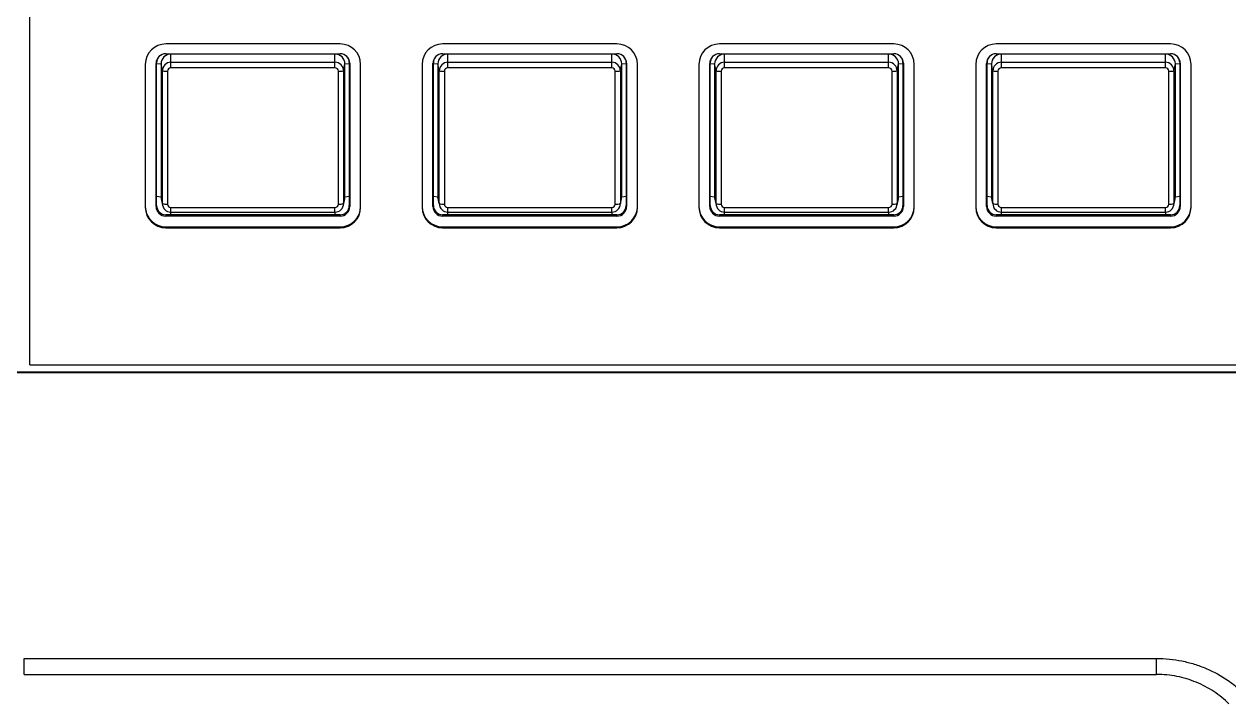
# Model space of a CAD drawing. Header units: millimetres. Extents: x 102 to 710, y 145 to 429.
# Drawn here: x 174.4 to 233.2, y 299.9 to 333.1 of the extents above; entities that cross this region are included whole.
import ezdxf

# ---------------------------------------------------------------- set-up
doc = ezdxf.new("R2010")
doc.units = ezdxf.units.MM

msp = doc.modelspace()

# ---------------------------------------------------------------- linework, layer by layer
at = {"color": 7, "linetype": 'Continuous', "lineweight": 25}
for p, q in [((174.7094, 316.451), (174.7094, 381.4261)), ((189.8396, 332.092), (181.3396, 332.092)), ((203.3396, 332.092), (194.8396, 332.092)), ((216.8396, 332.092), (208.3396, 332.092)), ((230.3396, 332.092), (221.8396, 332.092)), ((181.3396, 331.6114), (189.8396, 331.6114)), ((189.5896, 331.5981), (181.5896, 331.5981)), ((181.5896, 331.1965), (181.5896, 331.5981)), ((189.5896, 331.1965), (189.5896, 331.5981)), ((194.8396, 331.6114), (203.3396, 331.6114)), ((203.0896, 331.5981), (195.0896, 331.5981)), ((195.0896, 331.1965), (195.0896, 331.5981)), ((203.0896, 331.1965), (203.0896, 331.5981)), ((208.3396, 331.6114), (216.8396, 331.6114)), ((216.5896, 331.5981), (208.5896, 331.5981)), ((208.5896, 331.1965), (208.5896, 331.5981)), ((216.5896, 331.1965), (216.5896, 331.5981)), ((221.8396, 331.6114), (230.3396, 331.6114)), ((230.0896, 331.5981), (222.0896, 331.5981)), ((222.0896, 331.1965), (222.0896, 331.5981)), ((230.0896, 331.1965), (230.0896, 331.5981)), ((180.3396, 331.0958), (180.3396, 324.1225)), ((180.8921, 331.183), (180.8658, 331.1394)), ((180.8658, 324.166), (180.8658, 331.1394)), ((180.8921, 324.2097), (180.8921, 331.183)), ((181.1726, 330.781), (181.1056, 331.1158)), ((181.1056, 331.1158), (181.1056, 324.6406)), ((181.5896, 330.926), (181.5896, 331.1965)), ((181.5896, 331.1965), (189.5896, 331.1965)), ((189.5896, 330.926), (181.5896, 330.926)), ((189.5896, 330.926), (189.5896, 331.1965)), ((190.0066, 330.781), (190.0737, 331.1158)), ((190.0737, 324.6406), (190.0737, 331.1158)), ((190.2872, 331.183), (190.3134, 331.1394)), ((190.2872, 331.183), (190.2872, 324.2097)), ((190.3134, 331.1394), (190.3134, 324.166)), ((190.8396, 324.1225), (190.8396, 331.0958)), ((193.8396, 331.0958), (193.8396, 324.1225)), ((194.3921, 331.183), (194.3658, 331.1394)), ((194.3658, 324.166), (194.3658, 331.1394)), ((194.3921, 324.2097), (194.3921, 331.183)), ((194.6726, 330.781), (194.6056, 331.1158)), ((194.6056, 331.1158), (194.6056, 324.6406)), ((195.0896, 330.926), (195.0896, 331.1965)), ((195.0896, 331.1965), (203.0896, 331.1965)), ((203.0896, 330.926), (195.0896, 330.926)), ((203.0896, 330.926), (203.0896, 331.1965)), ((203.5066, 330.781), (203.5737, 331.1158)), ((203.5737, 324.6406), (203.5737, 331.1158)), ((203.7872, 331.183), (203.8134, 331.1394)), ((203.7872, 331.183), (203.7872, 324.2097)), ((203.8134, 331.1394), (203.8134, 324.166)), ((204.3396, 324.1225), (204.3396, 331.0958)), ((207.3396, 331.0958), (207.3396, 324.1225)), ((207.8921, 331.183), (207.8658, 331.1394)), ((207.8658, 324.166), (207.8658, 331.1394)), ((207.8921, 324.2097), (207.8921, 331.183)), ((208.1726, 330.781), (208.1056, 331.1158)), ((208.1056, 331.1158), (208.1056, 324.6406)), ((208.5896, 330.926), (208.5896, 331.1965)), ((208.5896, 331.1965), (216.5896, 331.1965)), ((216.5896, 330.926), (208.5896, 330.926)), ((216.5896, 330.926), (216.5896, 331.1965)), ((217.0066, 330.781), (217.0737, 331.1158)), ((217.0737, 324.6406), (217.0737, 331.1158)), ((217.2872, 331.183), (217.3134, 331.1394)), ((217.2872, 331.183), (217.2872, 324.2097)), ((217.3134, 331.1394), (217.3134, 324.166)), ((217.8396, 324.1225), (217.8396, 331.0958)), ((220.8396, 331.0958), (220.8396, 324.1225)), ((221.3921, 331.183), (221.3658, 331.1394)), ((221.3658, 324.166), (221.3658, 331.1394)), ((221.3921, 324.2097), (221.3921, 331.183)), ((221.6726, 330.781), (221.6056, 331.1158)), ((221.6056, 331.1158), (221.6056, 324.6406)), ((222.0896, 330.926), (222.0896, 331.1965)), ((222.0896, 331.1965), (230.0896, 331.1965)), ((230.0896, 330.926), (222.0896, 330.926)), ((230.0896, 330.926), (230.0896, 331.1965)), ((230.5066, 330.781), (230.5737, 331.1158)), ((230.5737, 324.6406), (230.5737, 331.1158)), ((230.7872, 331.183), (230.8134, 331.1394)), ((230.7872, 331.183), (230.7872, 324.2097)), ((230.8134, 331.1394), (230.8134, 324.166)), ((231.3396, 324.1225), (231.3396, 331.0958)), ((181.1726, 324.3058), (181.1726, 330.781)), ((181.4226, 330.7596), (181.4226, 324.2844)), ((189.7567, 324.2844), (189.7567, 330.7596)), ((190.0066, 330.781), (190.0066, 324.3058)), ((194.6726, 324.3058), (194.6726, 330.781)), ((194.9226, 330.7596), (194.9226, 324.2844)), ((203.2567, 324.2844), (203.2567, 330.7596)), ((203.5066, 330.781), (203.5066, 324.3058)), ((208.1726, 324.3058), (208.1726, 330.781)), ((208.4226, 330.7596), (208.4226, 324.2844)), ((216.7567, 324.2844), (216.7567, 330.7596)), ((217.0066, 330.781), (217.0066, 324.3058)), ((221.6726, 324.3058), (221.6726, 330.781)), ((221.9226, 330.7596), (221.9226, 324.2844)), ((230.2567, 324.2844), (230.2567, 330.7596)), ((230.5066, 330.781), (230.5066, 324.3058)), ((181.1726, 324.3058), (181.1056, 324.6406)), ((181.1153, 324.5444), (181.181, 324.2229)), ((189.9983, 324.2229), (190.064, 324.5444)), ((190.0066, 324.3058), (190.0737, 324.6406)), ((194.6726, 324.3058), (194.6056, 324.6406)), ((194.6153, 324.5444), (194.681, 324.2229)), ((203.4983, 324.2229), (203.564, 324.5444)), ((203.5066, 324.3058), (203.5737, 324.6406)), ((208.1726, 324.3058), (208.1056, 324.6406)), ((208.1153, 324.5444), (208.181, 324.2229)), ((216.9983, 324.2229), (217.064, 324.5444)), ((217.0066, 324.3058), (217.0737, 324.6406)), ((221.6726, 324.3058), (221.6056, 324.6406)), ((221.6153, 324.5444), (221.681, 324.2229)), ((230.4983, 324.2229), (230.564, 324.5444)), ((230.5066, 324.3058), (230.5737, 324.6406)), ((180.8921, 324.2097), (180.8658, 324.166)), ((181.3396, 323.7638), (181.3396, 323.6941)), ((189.8396, 323.7638), (181.3396, 323.7638)), ((181.5896, 324.1179), (189.5896, 324.1179)), ((181.5896, 323.8897), (189.5896, 323.8897)), ((189.8396, 323.7638), (189.8396, 323.6941)), ((190.2872, 324.2097), (190.3134, 324.166)), ((194.3921, 324.2097), (194.3658, 324.166)), ((194.8396, 323.7638), (194.8396, 323.6941)), ((203.3396, 323.7638), (194.8396, 323.7638)), ((195.0896, 324.1179), (203.0896, 324.1179)), ((195.0896, 323.8897), (203.0896, 323.8897)), ((203.3396, 323.7638), (203.3396, 323.6941)), ((203.7872, 324.2097), (203.8134, 324.166)), ((207.8921, 324.2097), (207.8658, 324.166)), ((208.3396, 323.7638), (208.3396, 323.6941)), ((216.8396, 323.7638), (208.3396, 323.7638)), ((208.5896, 324.1179), (216.5896, 324.1179)), ((208.5896, 323.8897), (216.5896, 323.8897)), ((216.8396, 323.7638), (216.8396, 323.6941)), ((217.2872, 324.2097), (217.3134, 324.166)), ((221.3921, 324.2097), (221.3658, 324.166)), ((221.8396, 323.7638), (221.8396, 323.6941)), ((230.3396, 323.7638), (221.8396, 323.7638)), ((222.0896, 324.1179), (230.0896, 324.1179)), ((222.0896, 323.8897), (230.0896, 323.8897)), ((230.3396, 323.7638), (230.3396, 323.6941)), ((230.7872, 324.2097), (230.8134, 324.166)), ((189.8396, 323.6941), (181.3396, 323.6941)), ((181.3396, 323.1698), (189.8396, 323.1698)), ((181.3396, 323.1698), (181.3396, 323.1263)), ((189.8396, 323.1698), (189.8396, 323.1263)), ((203.3396, 323.6941), (194.8396, 323.6941)), ((194.8396, 323.1698), (203.3396, 323.1698)), ((194.8396, 323.1698), (194.8396, 323.1263)), ((203.3396, 323.1698), (203.3396, 323.1263)), ((216.8396, 323.6941), (208.3396, 323.6941)), ((208.3396, 323.1698), (216.8396, 323.1698)), ((208.3396, 323.1698), (208.3396, 323.1263)), ((216.8396, 323.1698), (216.8396, 323.1263)), ((230.3396, 323.6941), (221.8396, 323.6941)), ((221.8396, 323.1698), (230.3396, 323.1698)), ((221.8396, 323.1698), (221.8396, 323.1263)), ((230.3396, 323.1698), (230.3396, 323.1263)), ((181.3396, 323.1263), (189.8396, 323.1263)), ((194.8396, 323.1263), (203.3396, 323.1263)), ((208.3396, 323.1263), (216.8396, 323.1263)), ((221.8396, 323.1263), (230.3396, 323.1263)), ((174.7094, 316.451), (262.692, 316.451)), ((299.4361, 316.051), (104.648, 316.051)), ((299.053, 316.0857), (105.0311, 316.0857)), ((174.427, 302.1269), (229.6571, 302.1269)), ((174.427, 301.3449), (229.6571, 301.3449))]:
    msp.add_line(p, q, dxfattribs=at)
at = {"color": 8, "linetype": 'Continuous', "lineweight": 25}
for p, q in [((181.5896, 331.6114), (181.5896, 331.5981)), ((189.5896, 331.5981), (189.5896, 331.6114)), ((195.0896, 331.6114), (195.0896, 331.5981)), ((203.0896, 331.5981), (203.0896, 331.6114)), ((208.5896, 331.6114), (208.5896, 331.5981)), ((216.5896, 331.5981), (216.5896, 331.6114)), ((222.0896, 331.6114), (222.0896, 331.5981)), ((230.0896, 331.5981), (230.0896, 331.6114)), ((180.8921, 331.138), (181.1056, 331.1158)), ((190.0737, 331.1158), (190.2872, 331.138)), ((194.3921, 331.138), (194.6056, 331.1158)), ((203.5737, 331.1158), (203.7872, 331.138)), ((207.8921, 331.138), (208.1056, 331.1158)), ((217.0737, 331.1158), (217.2872, 331.138)), ((221.3921, 331.138), (221.6056, 331.1158)), ((230.5737, 331.1158), (230.7872, 331.138)), ((180.8921, 324.6628), (181.1056, 324.6406)), ((190.0737, 324.6406), (190.2872, 324.6628)), ((194.3921, 324.6628), (194.6056, 324.6406)), ((203.5737, 324.6406), (203.7872, 324.6628)), ((207.8921, 324.6628), (208.1056, 324.6406)), ((217.0737, 324.6406), (217.2872, 324.6628)), ((221.3921, 324.6628), (221.6056, 324.6406)), ((230.5737, 324.6406), (230.7872, 324.6628)), ((181.5896, 323.8897), (181.5896, 324.1179)), ((181.5896, 323.7638), (181.5896, 323.8897)), ((189.5896, 323.8897), (189.5896, 324.1179)), ((189.5896, 323.8897), (189.5896, 323.7638)), ((195.0896, 323.8897), (195.0896, 324.1179)), ((195.0896, 323.7638), (195.0896, 323.8897)), ((203.0896, 323.8897), (203.0896, 324.1179)), ((203.0896, 323.8897), (203.0896, 323.7638)), ((208.5896, 323.8897), (208.5896, 324.1179)), ((208.5896, 323.7638), (208.5896, 323.8897)), ((216.5896, 323.8897), (216.5896, 324.1179)), ((216.5896, 323.8897), (216.5896, 323.7638)), ((222.0896, 323.8897), (222.0896, 324.1179)), ((222.0896, 323.7638), (222.0896, 323.8897)), ((230.0896, 323.8897), (230.0896, 324.1179)), ((230.0896, 323.8897), (230.0896, 323.7638)), ((174.427, 301.3449), (174.427, 302.1269)), ((229.6571, 301.3449), (229.6571, 302.1269))]:
    msp.add_line(p, q, dxfattribs=at)
at = {"color": 7, "linetype": 'Continuous', "lineweight": 25, "flags": 128}
for points in [[(181.1056, 324.6406), (181.1149, 324.5465), (181.1153, 324.5444)], [(190.064, 324.5444), (190.0644, 324.5465), (190.0737, 324.6406)], [(194.6056, 324.6406), (194.6149, 324.5465), (194.6153, 324.5444)], [(203.564, 324.5444), (203.5644, 324.5465), (203.5737, 324.6406)], [(208.1056, 324.6406), (208.1149, 324.5465), (208.1153, 324.5444)], [(217.064, 324.5444), (217.0644, 324.5465), (217.0737, 324.6406)], [(221.6056, 324.6406), (221.6149, 324.5465), (221.6153, 324.5444)], [(230.564, 324.5444), (230.5644, 324.5465), (230.5737, 324.6406)]]:
    msp.add_lwpolyline(points, dxfattribs=at)
at = {"color": 7, "linetype": 'Continuous', "lineweight": 25}
for centre, radius, start, end in [((181.3377, 331.0939), 0.9981, 89.890922, 179.890631), ((189.8415, 331.0939), 0.9981, 0.109346, 90.109048), ((194.8377, 331.0939), 0.9981, 89.89102, 179.890559), ((203.3415, 331.0939), 0.9981, 0.10942, 90.109014), ((208.3377, 331.0939), 0.9981, 89.890978, 179.890574), ((216.8415, 331.0939), 0.9981, 0.109452, 90.108995), ((221.8377, 331.0939), 0.9981, 89.890921, 179.890738), ((230.3415, 331.0939), 0.9981, 0.10943, 90.109018), ((181.3387, 331.1385), 0.4729, 89.890975, 179.890429), ((181.3368, 331.1829), 0.4447, 145.298141, 179.989488), ((181.5887, 331.1149), 0.4831, 89.890923, 179.890728), ((189.5906, 331.1149), 0.4831, 0.109335, 90.109124), ((189.8405, 331.1385), 0.4729, 0.109394, 90.108978), ((189.8424, 331.1829), 0.4448, 0.01283, 34.699157), ((194.8387, 331.1385), 0.4729, 89.89099, 179.890583), ((194.8369, 331.1829), 0.4448, 145.300843, 179.98717), ((195.0887, 331.1149), 0.4831, 89.890986, 179.89061), ((203.0906, 331.1149), 0.4831, 0.109416, 90.109043), ((203.3405, 331.1385), 0.4729, 0.109425, 90.10903), ((203.3424, 331.1829), 0.4448, 0.012903, 34.699179), ((208.3387, 331.1385), 0.4729, 89.89099, 179.890526), ((208.3369, 331.1829), 0.4448, 145.300798, 179.987023), ((208.5887, 331.1149), 0.4831, 89.890931, 179.890609), ((216.5906, 331.1149), 0.4831, 0.109335, 90.109124), ((216.8405, 331.1385), 0.4729, 0.109554, 90.10893), ((216.8424, 331.1829), 0.4448, 0.01283, 34.699157), ((221.8387, 331.1385), 0.4729, 89.8912, 179.890429), ((221.8369, 331.1829), 0.4449, 145.303547, 179.984851), ((222.0887, 331.1149), 0.4831, 89.890923, 179.890728), ((230.0906, 331.1149), 0.4831, 0.109398, 90.108951), ((230.3405, 331.1385), 0.4729, 0.109665, 90.108931), ((230.3425, 331.1829), 0.4447, 0.010512, 34.701859), ((181.5888, 330.7802), 0.4162, 89.89103, 179.890735), ((181.5893, 330.7593), 0.1667, 89.891491, 179.890322), ((189.5904, 330.7802), 0.4162, 0.109445, 90.109046), ((189.5899, 330.7593), 0.1667, 0.109545, 90.108961), ((195.0888, 330.7802), 0.4162, 89.891018, 179.890555), ((195.0893, 330.7593), 0.1667, 89.891106, 179.890388), ((203.0904, 330.7802), 0.4162, 0.109438, 90.109005), ((203.0899, 330.7593), 0.1667, 0.109475, 90.109031), ((208.5888, 330.7802), 0.4162, 89.890955, 179.890618), ((208.5893, 330.7593), 0.1667, 89.890945, 179.890549), ((216.5904, 330.7802), 0.4162, 0.109445, 90.109046), ((216.5899, 330.7593), 0.1667, 0.109224, 90.109282), ((222.0888, 330.7802), 0.4162, 89.891027, 179.890482), ((222.0893, 330.7593), 0.1667, 89.891225, 179.890588), ((230.0904, 330.7802), 0.4162, 0.109372, 90.108864), ((230.0899, 330.7593), 0.1667, 0.109678, 90.108509), ((181.362, 331.5223), 0.7651, 255.66833, 274.541093), ((189.8173, 331.5223), 0.7651, 265.459136, 284.331405), ((194.862, 331.5223), 0.7651, 255.668552, 274.540889), ((203.3173, 331.5223), 0.7651, 265.45909, 284.331465), ((208.362, 331.5223), 0.7651, 255.668467, 274.540974), ((216.8173, 331.5223), 0.7651, 265.459056, 284.331485), ((221.862, 331.5223), 0.7651, 255.668682, 274.540814), ((230.3173, 331.5223), 0.7651, 265.459086, 284.331491), ((181.3377, 324.1679), 0.9981, 180.109406, 270.109042), ((181.3377, 324.1244), 0.9981, 180.109384, 270.109064), ((181.3387, 324.1669), 0.4729, 180.109511, 270.10917), ((181.3388, 324.2105), 0.4467, 180.109445, 270.109028), ((181.362, 325.047), 0.7651, 255.667989, 274.541116), ((181.5888, 324.3066), 0.4162, 180.1092, 270.109002), ((181.5893, 324.2847), 0.1667, 180.109517, 270.10875), ((189.5904, 324.3066), 0.4162, 269.890921, 359.89062), ((189.5899, 324.2847), 0.1667, 269.890798, 359.890616), ((189.8173, 325.0471), 0.7651, 265.459113, 284.331745), ((189.8405, 324.2105), 0.4467, 269.891159, 359.890487), ((189.8405, 324.1669), 0.4729, 269.890878, 359.890667), ((189.8415, 324.1679), 0.9981, 269.890988, 359.890617), ((189.8415, 324.1244), 0.9981, 269.890966, 359.890639), ((194.8377, 324.1679), 0.9981, 180.109478, 270.108943), ((194.8377, 324.1244), 0.9981, 180.109456, 270.108965), ((194.8387, 324.1669), 0.4729, 180.109357, 270.109155), ((194.8388, 324.2105), 0.4467, 180.109454, 270.1089), ((194.862, 325.0471), 0.7651, 255.668212, 274.540912), ((195.0888, 324.3066), 0.4162, 180.10938, 270.109015), ((195.0893, 324.2847), 0.1667, 180.109451, 270.109136), ((203.0904, 324.3066), 0.4162, 269.890963, 359.890626), ((203.0899, 324.2847), 0.1667, 269.890727, 359.890686), ((203.3173, 325.0471), 0.7651, 265.459067, 284.331805), ((203.3405, 324.2105), 0.4467, 269.891062, 359.890555), ((203.3405, 324.1669), 0.4729, 269.890825, 359.890635), ((203.3415, 324.1679), 0.9981, 269.891023, 359.890543), ((203.3415, 324.1244), 0.9981, 269.891, 359.890565), ((208.3377, 324.1679), 0.9981, 180.109463, 270.108985), ((208.3377, 324.1244), 0.9981, 180.109441, 270.109007), ((208.3387, 324.1669), 0.4729, 180.109414, 270.109155), ((208.3388, 324.2105), 0.4467, 180.109454, 270.108959), ((208.362, 325.047), 0.7651, 255.668127, 274.540997), ((208.5888, 324.3066), 0.4162, 180.109317, 270.109078), ((208.5893, 324.2847), 0.1667, 180.10929, 270.109296), ((216.5904, 324.3066), 0.4162, 269.890921, 359.89062), ((216.5899, 324.2847), 0.1667, 269.890477, 359.890937), ((216.8173, 325.047), 0.7651, 265.459033, 284.331825), ((216.8405, 324.2105), 0.4467, 269.891041, 359.890605), ((216.8405, 324.1669), 0.4729, 269.890925, 359.890506), ((216.8415, 324.1679), 0.9981, 269.891041, 359.890511), ((216.8415, 324.1244), 0.9981, 269.891019, 359.890533), ((221.8377, 324.1679), 0.9981, 180.109299, 270.109042), ((221.8377, 324.1244), 0.9981, 180.109277, 270.109065), ((221.8387, 324.1669), 0.4729, 180.109511, 270.108945), ((221.8388, 324.2105), 0.4467, 180.109444, 270.10879), ((221.862, 325.0471), 0.7651, 255.668341, 274.540836), ((222.0888, 324.3066), 0.4162, 180.109453, 270.109006), ((222.0893, 324.2847), 0.1667, 180.109251, 270.109016), ((230.0904, 324.3066), 0.4162, 269.891104, 359.890693), ((230.0899, 324.2847), 0.1667, 269.89125, 359.890483), ((230.3173, 325.047), 0.7651, 265.459063, 284.331832), ((230.3405, 324.2105), 0.4467, 269.890972, 359.890555), ((230.3405, 324.1669), 0.4729, 269.890924, 359.890395), ((230.3415, 324.1679), 0.9981, 269.891019, 359.890533), ((230.3415, 324.1244), 0.9981, 269.890997, 359.890555)]:
    msp.add_arc(centre, radius, start, end, dxfattribs=at)
for points, knots in [([(229.6571, 302.1269), (230.0771, 302.1269), (230.489, 302.0846), (231.0955, 301.961), (231.2957, 301.9097), (231.6922, 301.7864), (231.8874, 301.7146), (232.4534, 301.4741), (232.8091, 301.2791), (233.3112, 300.9366), (233.4735, 300.8137), (233.7824, 300.5553), (233.9296, 300.4194), (234.0697, 300.277)], [0, 0, 0, 0, 0.25, 0.25, 0.375, 0.375, 0.5, 0.5, 0.75, 0.75, 0.875, 0.875, 1, 1, 1, 1]), ([(233.1849, 299.9085), (233.0735, 300.0187), (232.9563, 300.1239), (232.7101, 300.3243), (232.5806, 300.4197), (232.1799, 300.6858), (231.8956, 300.8375), (231.4428, 301.0247), (231.2866, 301.0806), (230.9692, 301.1767), (230.8088, 301.2167), (230.3232, 301.3131), (229.9934, 301.346), (229.6571, 301.3461)], [0, 0, 0, 0, 0.125, 0.125, 0.25, 0.25, 0.5, 0.5, 0.625, 0.625, 0.75, 0.75, 1, 1, 1, 1])]:
    msp.add_open_spline(points, degree=3, knots=knots, dxfattribs=at)

doc.saveas('drawing.dxf')
